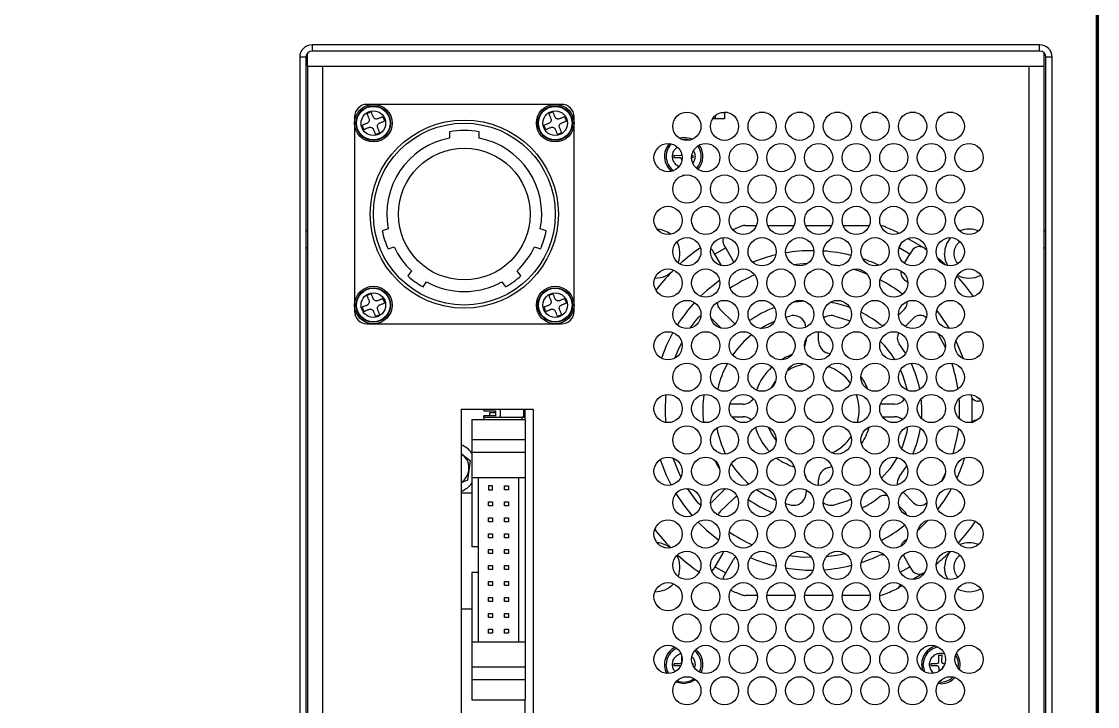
# Model space of a CAD drawing. Header units: millimetres. Extents: x 8 to 774, y 1 to 562.
# Drawn here: x 602.4 to 774, y 296.5 to 405.7 of the extents above; entities that cross this region are included whole.
import ezdxf

# ---------------------------------------------------------------- set-up
doc = ezdxf.new("R2010")
doc.units = ezdxf.units.MM
doc.layers.get('0').update_dxf_attribs({"lineweight": 9})
doc.layers.add('AUX', color=7, linetype='Continuous', lineweight=40)

# ---------------------------------------------------------------- blocks, each defined once
blk = doc.blocks.new('A$C6BD44C80')
at = {"color": 7, "linetype": 'Continuous', "lineweight": 30}
for p, q in [((-58, 0), (-58, -1)), ((58, 0), (-58, 0)), ((58, -1), (58, 0)), ((-58.75, -3.4), (-58.75, -1.34)), ((58, -1), (-58, -1)), ((58.75, -3.4), (58.75, -1.34)), ((-59, -2), (-60, -2)), ((-60, -2), (-60, -187.5)), ((-59, -2), (-59, -187.5)), ((-58.75, -3.4), (-56.35, -3.4)), ((-58.75, -3.4), (-58.75, -187.25)), ((-56.35, -3.4), (-56.35, -187.6)), ((-56.35, -3.4), (56.35, -3.4)), ((56.35, -187.6), (56.35, -3.4)), ((56.35, -3.4), (58.75, -3.4)), ((58.75, -187.25), (58.75, -3.4)), ((60, -2), (59, -2)), ((59, -187.5), (59, -2)), ((60, -187.5), (60, -2)), ((-18.25, -9.5), (-49.25, -9.5)), ((-51.25, -11.5), (-51.25, -42.5)), ((-16.25, -42.5), (-16.25, -11.5)), ((7.75, -11.8), (5.85, -11.8)), ((6.25, -11.32), (6.25, -11.8)), ((7.28, -10.8), (7.75, -10.8)), ((7.75, -10.8), (7.75, -11.8)), ((8.22, -10.8), (7.75, -10.8)), ((14.22, -10.8), (13.28, -10.8)), ((20.22, -10.8), (19.28, -10.8)), ((26.22, -10.8), (25.28, -10.8)), ((32.22, -10.8), (31.28, -10.8)), ((38.22, -10.8), (37.28, -10.8)), ((44.22, -10.8), (43.28, -10.8)), ((-36.13, -13.86), (-36.13, -14.88)), ((-31.37, -14.88), (-31.37, -13.86)), ((0.45, -14.84), (1.25, -14.73)), ((-0.28, -17.63), (0.55, -17.65)), ((-0.28, -18.03), (-0.28, -17.63)), ((0.69, -18.04), (-0.28, -18.03)), ((0.77, -18.07), (0.75, -18.06)), ((0.94, -17.48), (0.94, -17.48)), ((2.72, -18.04), (2.5, -18.03)), ((2.53, -17.65), (2.72, -17.65)), ((2.72, -17.65), (2.72, -18.04)), ((1.25, -20.87), (1.05, -20.86)), ((2.03, -20.77), (1.25, -20.87)), ((11.07, -28.8), (12.85, -28.8)), ((14.65, -28.8), (18.85, -28.8)), ((20.65, -28.8), (24.85, -28.8)), ((26.65, -28.8), (30.85, -28.8)), ((-58.75, -29.75), (-59, -29.5)), ((-45.87, -29.37), (-46.83, -29.66)), ((-20.67, -29.66), (-21.63, -29.37)), ((35.37, -29.96), (35.59, -30.09)), ((59, -29.5), (58.75, -29.75)), ((-59, -32.5), (-58.75, -32.25)), ((-45.9, -32.54), (-44.95, -32.2)), ((-22.55, -32.2), (-21.6, -32.54)), ((7.94, -32.38), (6.21, -33.38)), ((7.94, -32.38), (7.69, -31.94)), ((9.19, -34.55), (7.94, -32.38)), ((37.29, -33.38), (35.58, -32.39)), ((35.62, -32.28), (35.81, -31.94)), ((36.98, -30.89), (39.48, -32.33)), ((39.7, -32.46), (39.97, -32.65)), ((58.75, -32.25), (59, -32.5)), ((6.21, -33.38), (5.95, -32.94)), ((7.26, -35.2), (6.21, -33.38)), ((21.99, -32.83), (21.75, -32.83)), ((36.45, -34.84), (37.29, -33.38)), ((37.55, -32.94), (37.29, -33.38)), ((9.27, -34.66), (9.19, -34.55)), ((-42.16, -36.04), (-42.77, -36.84)), ((-24.73, -36.84), (-25.34, -36.04)), ((37, -37.9), (36.47, -37.52)), ((-40.32, -38.62), (-39.75, -37.79)), ((-27.75, -37.79), (-27.18, -38.62)), ((9.16, -44.3), (7.03, -42.16)), ((36.47, -42.16), (35.5, -43.13)), ((-49.25, -44.5), (-18.25, -44.5)), ((2.29, -45.18), (3.38, -43.7)), ((5.56, -43.53), (5.61, -43.58)), ((5.61, -43.58), (7.22, -45.19)), ((17.54, -43.42), (18.3, -43.22)), ((36.56, -44.91), (37.89, -43.58)), ((22.75, -47.23), (22.75, -45.75)), ((20.75, -46.97), (20.75, -47.23)), ((36.66, -49.2), (35.62, -47.69)), ((24.6, -49.27), (24.23, -49.16)), ((6.65, -54.96), (6.67, -54.85)), ((36.83, -54.85), (36.86, -55.07)), ((47.25, -60.19), (47.25, -56.33)), ((-34.25, -58.1), (-34.25, -106.9)), ((-34.25, -58.1), (-22.75, -58.1)), ((-30.65, -58.35), (-30.65, -58.1)), ((-28.05, -58.1), (-28.05, -59.4)), ((-24.3, -58.1), (-24.3, -59.4)), ((-24.05, -59.73), (-24.05, -58.1)), ((-22.75, -58.1), (-22.75, -106.9)), ((10.68, -57.3), (8.62, -57.3)), ((32.82, -57.3), (32.62, -57.29)), ((34.88, -57.3), (32.82, -57.3)), ((48.25, -56.8), (48.1, -56.8)), ((-32.55, -59.73), (-24.05, -59.73)), ((-32.55, -59.73), (-32.55, -62.96)), ((-30.65, -58.35), (-28.75, -58.35)), ((-28.75, -59.15), (-30.65, -59.15)), ((-30.65, -59.4), (-30.65, -59.15)), ((-30.65, -59.4), (-30.65, -59.73)), ((-30.65, -59.4), (-24.55, -59.4)), ((-29.7, -59.15), (-29.7, -58.65)), ((-29.7, -58.65), (-28.75, -58.65)), ((-28.75, -58.35), (-28.75, -59.15)), ((-24.55, -59.4), (-24.55, -59.73)), ((-24.3, -59.4), (-24.55, -59.4)), ((-24.3, -59.4), (-24.05, -59.4)), ((-24.05, -59.73), (-24.05, -62.96)), ((8.91, -59.3), (10.68, -59.3)), ((32.91, -59.3), (34.88, -59.3)), ((48.1, -59.8), (48.1, -59.8)), ((-32.55, -62.96), (-32.55, -64.96)), ((-32.55, -62.96), (-24.05, -62.96)), ((-24.05, -62.96), (-24.05, -64.96)), ((-34.25, -65.18), (-34.07, -65.32)), ((-34.25, -65.2), (-34.07, -65.32)), ((-32.55, -64.96), (-32.55, -68.99)), ((-32.55, -64.96), (-24.05, -64.96)), ((-24.05, -64.96), (-24.05, -68.99)), ((-34.07, -65.32), (-32.82, -66.29)), ((-32.82, -66.29), (-33.02, -67.86)), ((-33.02, -67.86), (-33.23, -69.44)), ((24.23, -67.44), (24.87, -67.24)), ((35.62, -68.91), (36.82, -67.12)), ((42.98, -68.3), (42.3, -69.63)), ((-33.23, -69.44), (-34.25, -69.86)), ((-32.55, -68.99), (-24.05, -68.99)), ((-32.55, -68.99), (-32.55, -80.03)), ((-31.5, -80.03), (-31.5, -68.99)), ((-29.89, -70.34), (-29.89, -70.97)), ((-29.25, -70.34), (-29.89, -70.34)), ((-29.25, -70.97), (-29.25, -70.34)), ((-27.35, -70.34), (-26.71, -70.34)), ((-27.35, -70.97), (-27.35, -70.34)), ((-26.71, -70.34), (-26.71, -70.97)), ((-25.1, -68.99), (-25.1, -95.17)), ((-24.05, -68.99), (-24.05, -95.17)), ((22.75, -70.25), (22.75, -69.37)), ((-32.55, -71.5), (-34.25, -71.5)), ((-29.89, -70.97), (-29.25, -70.97)), ((-26.71, -70.97), (-27.35, -70.97)), ((3.38, -72.9), (1.86, -70.75)), ((7.75, -70.89), (5.61, -73.02)), ((7.87, -70.75), (7.75, -70.89)), ((20.75, -70.98), (20.75, -71.43)), ((37.89, -73.02), (36.22, -71.35)), ((-29.89, -73.51), (-29.89, -72.88)), ((-29.89, -72.88), (-29.25, -72.88)), ((-29.25, -73.51), (-29.89, -73.51)), ((-29.25, -72.88), (-29.25, -73.51)), ((-27.35, -73.51), (-27.35, -72.88)), ((-27.35, -72.88), (-26.71, -72.88)), ((-26.71, -73.51), (-27.35, -73.51)), ((-26.71, -72.88), (-26.71, -73.51)), ((5.61, -73.02), (5.5, -73.12)), ((7.06, -74.44), (9.23, -72.33)), ((18.3, -73.38), (17.51, -73.17)), ((35.56, -73.53), (36.47, -74.44)), ((-29.89, -75.42), (-29.25, -75.42)), ((-29.89, -76.05), (-29.89, -75.42)), ((-29.25, -75.42), (-29.25, -76.05)), ((-27.35, -75.42), (-26.71, -75.42)), ((-27.35, -76.05), (-27.35, -75.42)), ((-26.71, -75.42), (-26.71, -76.05)), ((26.04, -75.23), (26.63, -75.07)), ((-29.25, -76.05), (-29.89, -76.05)), ((-26.71, -76.05), (-27.35, -76.05)), ((36.48, -76.56), (36.35, -76.67)), ((-29.89, -77.96), (-29.25, -77.96)), ((-29.89, -78.59), (-29.89, -77.96)), ((-29.25, -78.59), (-29.89, -78.59)), ((-29.25, -77.96), (-29.25, -78.59)), ((-27.35, -78.59), (-27.35, -77.96)), ((-27.35, -77.96), (-26.71, -77.96)), ((-26.71, -78.59), (-27.35, -78.59)), ((-26.71, -77.96), (-26.71, -78.59)), ((36.47, -79.08), (36.85, -78.81)), ((-31.5, -80.03), (-32.55, -80.03)), ((-31.55, -80.03), (-31.55, -84.13)), ((-29.89, -81.13), (-29.89, -80.5)), ((-29.89, -80.5), (-29.25, -80.5)), ((-29.25, -80.5), (-29.25, -81.13)), ((-27.35, -80.5), (-26.71, -80.5)), ((-27.35, -81.13), (-27.35, -80.5)), ((-26.71, -80.5), (-26.71, -81.13)), ((-29.25, -81.13), (-29.89, -81.13)), ((-26.71, -81.13), (-27.35, -81.13)), ((7.46, -81.05), (6.21, -83.22)), ((7.94, -84.22), (9.19, -82.05)), ((36.22, -81.35), (37.29, -83.22)), ((-29.89, -83.04), (-29.25, -83.04)), ((-29.89, -83.67), (-29.89, -83.04)), ((-29.25, -83.67), (-29.89, -83.67)), ((-29.25, -83.04), (-29.25, -83.67)), ((-27.35, -83.67), (-27.35, -83.04)), ((-27.35, -83.04), (-26.71, -83.04)), ((-26.71, -83.67), (-27.35, -83.67)), ((-26.71, -83.04), (-26.71, -83.67)), ((6.21, -83.22), (5.95, -83.66)), ((6.21, -83.22), (7.94, -84.22)), ((35.78, -84.1), (37.29, -83.22)), ((37.29, -83.22), (37.55, -83.66)), ((-31.5, -84.13), (-32.55, -84.13)), ((-32.55, -84.13), (-32.55, -95.17)), ((-31.5, -95.17), (-31.5, -84.13)), ((-29.89, -86.21), (-29.89, -85.58)), ((-29.89, -85.58), (-29.25, -85.58)), ((-29.25, -85.58), (-29.25, -86.21)), ((-27.35, -86.21), (-27.35, -85.58)), ((-27.35, -85.58), (-26.71, -85.58)), ((-26.71, -85.58), (-26.71, -86.21)), ((7.69, -84.66), (7.94, -84.22)), ((39.48, -84.27), (37.78, -85.25)), ((-29.25, -86.21), (-29.89, -86.21)), ((-26.71, -86.21), (-27.35, -86.21)), ((36.12, -86.21), (35.37, -86.64)), ((-29.89, -88.75), (-29.89, -88.12)), ((-29.89, -88.12), (-29.25, -88.12)), ((-29.25, -88.75), (-29.89, -88.75)), ((-29.25, -88.12), (-29.25, -88.75)), ((-27.35, -88.75), (-27.35, -88.12)), ((-27.35, -88.12), (-26.71, -88.12)), ((-26.71, -88.75), (-27.35, -88.75)), ((-26.71, -88.12), (-26.71, -88.75)), ((12.99, -87.8), (11.07, -87.8)), ((18.99, -87.8), (14.51, -87.8)), ((24.99, -87.8), (20.51, -87.8)), ((30.99, -87.8), (26.51, -87.8)), ((-32.55, -90), (-34.25, -90)), ((-29.89, -90.66), (-29.25, -90.66)), ((-29.89, -91.29), (-29.89, -90.66)), ((-29.25, -90.66), (-29.25, -91.29)), ((-27.35, -90.66), (-26.71, -90.66)), ((-27.35, -91.29), (-27.35, -90.66)), ((-26.71, -90.66), (-26.71, -91.29)), ((-29.25, -91.29), (-29.89, -91.29)), ((-26.71, -91.29), (-27.35, -91.29)), ((-29.89, -93.83), (-29.89, -93.2)), ((-29.89, -93.2), (-29.25, -93.2)), ((-29.25, -93.83), (-29.89, -93.83)), ((-29.25, -93.2), (-29.25, -93.83)), ((-27.35, -93.83), (-27.35, -93.2)), ((-27.35, -93.2), (-26.71, -93.2)), ((-26.71, -93.83), (-27.35, -93.83)), ((-26.71, -93.2), (-26.71, -93.83)), ((-32.55, -95.17), (-32.55, -99.2)), ((-32.55, -95.17), (-24.05, -95.17)), ((-24.05, -95.17), (-24.05, -99.2)), ((0.95, -98.47), (0.95, -97.51)), ((41.95, -97.34), (42.39, -97.34)), ((41.95, -98.47), (41.95, -97.34)), ((42.39, -97.34), (42.38, -98.31)), ((-32.55, -99.2), (-24.05, -99.2)), ((-32.55, -99.2), (-32.55, -101.2)), ((-24.05, -99.2), (-24.05, -101.2)), ((-0.28, -98.63), (0.55, -98.65)), ((-0.28, -99.03), (-0.28, -98.63)), ((0.69, -99.04), (-0.28, -99.03)), ((0.94, -98.48), (0.95, -98.47)), ((2.6, -98.65), (2.72, -98.65)), ((2.72, -98.65), (2.72, -98.97)), ((40.72, -98.63), (41.55, -98.65)), ((40.72, -99.03), (40.72, -98.63)), ((41.69, -99.04), (40.72, -99.03)), ((41.77, -99.07), (41.75, -99.06)), ((41.94, -98.48), (41.95, -98.47)), ((41.97, -99.89), (41.97, -99.48)), ((42.38, -98.31), (42.38, -98.31)), ((42.54, -98.58), (42.58, -98.6)), ((42.68, -99.05), (42.65, -99.08)), ((42.75, -99.03), (42.75, -99.03)), ((42.81, -98.65), (42.9, -98.65)), ((-32.55, -101.2), (-24.05, -101.2)), ((-32.55, -101.2), (-32.55, -104.43)), ((-24.05, -101.2), (-24.05, -104.43)), ((42.25, -101.87), (41.82, -101.84)), ((-32.55, -104.43), (-24.05, -104.43)), ((-24.05, -109), (-24.05, -104.43))]:
    blk.add_line(p, q, dxfattribs=at)
at = {"color": 8, "linetype": 'Continuous', "lineweight": 30}
blk.add_line((3.05, -98.8), (2.96, -99.29), dxfattribs=at)
at = {"color": 7, "linetype": 'Continuous', "lineweight": 30, "flags": 128}
for points in [[(-48.6, -10.7), (-48.68, -10.73), (-48.77, -10.77), (-48.85, -10.8), (-48.94, -10.84), (-49.02, -10.87), (-49.11, -10.91), (-49.19, -10.94), (-49.28, -10.98)], [(-49.28, -10.98), (-49.23, -11.08), (-49.19, -11.18), (-49.15, -11.28), (-49.11, -11.38), (-49.07, -11.48), (-49.02, -11.59), (-48.98, -11.69), (-48.94, -11.79)], [(-48.26, -11.51), (-48.3, -11.41), (-48.35, -11.31), (-48.39, -11.2), (-48.43, -11.1), (-48.47, -11), (-48.51, -10.9), (-48.56, -10.8), (-48.6, -10.7)], [(-46.73, -11.47), (-46.83, -11.52), (-46.93, -11.56), (-47.03, -11.6), (-47.13, -11.64), (-47.23, -11.68), (-47.34, -11.73), (-47.44, -11.77), (-47.54, -11.81)], [(-46.45, -12.15), (-46.48, -12.07), (-46.52, -11.98), (-46.55, -11.9), (-46.59, -11.81), (-46.62, -11.73), (-46.66, -11.64), (-46.69, -11.56), (-46.73, -11.47)], [(-19.6, -10.7), (-19.68, -10.73), (-19.77, -10.77), (-19.85, -10.8), (-19.94, -10.84), (-20.02, -10.87), (-20.11, -10.91), (-20.19, -10.94), (-20.28, -10.98)], [(-20.28, -10.98), (-20.23, -11.08), (-20.19, -11.18), (-20.15, -11.28), (-20.11, -11.38), (-20.07, -11.48), (-20.02, -11.59), (-19.98, -11.69), (-19.94, -11.79)], [(-19.26, -11.51), (-19.3, -11.41), (-19.35, -11.31), (-19.39, -11.2), (-19.43, -11.1), (-19.47, -11), (-19.51, -10.9), (-19.56, -10.8), (-19.6, -10.7)], [(-17.73, -11.47), (-17.83, -11.52), (-17.93, -11.56), (-18.03, -11.6), (-18.13, -11.64), (-18.23, -11.68), (-18.34, -11.73), (-18.44, -11.77), (-18.54, -11.81)], [(-17.45, -12.15), (-17.48, -12.07), (-17.52, -11.98), (-17.55, -11.9), (-17.59, -11.81), (-17.62, -11.73), (-17.66, -11.64), (-17.69, -11.56), (-17.73, -11.47)], [(-49.24, -12.51), (-49.34, -12.55), (-49.44, -12.6), (-49.55, -12.64), (-49.65, -12.68), (-49.75, -12.72), (-49.85, -12.76), (-49.95, -12.81), (-50.05, -12.85)], [(-50.05, -12.85), (-50.02, -12.93), (-49.98, -13.02), (-49.95, -13.1), (-49.91, -13.19), (-49.88, -13.27), (-49.84, -13.36), (-49.81, -13.44), (-49.77, -13.53)], [(-49.77, -13.53), (-49.67, -13.48), (-49.57, -13.44), (-49.47, -13.4), (-49.37, -13.36), (-49.27, -13.32), (-49.16, -13.27), (-49.06, -13.23), (-48.96, -13.19)], [(-48.24, -13.49), (-48.2, -13.59), (-48.15, -13.69), (-48.11, -13.8), (-48.07, -13.9), (-48.03, -14), (-47.99, -14.1), (-47.94, -14.2), (-47.9, -14.3)], [(-47.22, -14.02), (-47.27, -13.92), (-47.31, -13.82), (-47.35, -13.72), (-47.39, -13.62), (-47.43, -13.52), (-47.48, -13.41), (-47.52, -13.31), (-47.56, -13.21)], [(-47.26, -12.49), (-47.16, -12.45), (-47.06, -12.4), (-46.95, -12.36), (-46.85, -12.32), (-46.75, -12.28), (-46.65, -12.24), (-46.55, -12.19), (-46.45, -12.15)], [(-20.24, -12.51), (-20.34, -12.55), (-20.44, -12.6), (-20.55, -12.64), (-20.65, -12.68), (-20.75, -12.72), (-20.85, -12.76), (-20.95, -12.81), (-21.05, -12.85)], [(-21.05, -12.85), (-21.02, -12.93), (-20.98, -13.02), (-20.95, -13.1), (-20.91, -13.19), (-20.88, -13.27), (-20.84, -13.36), (-20.81, -13.44), (-20.77, -13.53)], [(-20.77, -13.53), (-20.67, -13.48), (-20.57, -13.44), (-20.47, -13.4), (-20.37, -13.36), (-20.27, -13.32), (-20.16, -13.27), (-20.06, -13.23), (-19.96, -13.19)], [(-19.24, -13.49), (-19.2, -13.59), (-19.15, -13.69), (-19.11, -13.8), (-19.07, -13.9), (-19.03, -14), (-18.99, -14.1), (-18.94, -14.2), (-18.9, -14.3)], [(-18.22, -14.02), (-18.27, -13.92), (-18.31, -13.82), (-18.35, -13.72), (-18.39, -13.62), (-18.43, -13.52), (-18.48, -13.41), (-18.52, -13.31), (-18.56, -13.21)], [(-18.26, -12.49), (-18.16, -12.45), (-18.06, -12.4), (-17.95, -12.36), (-17.85, -12.32), (-17.75, -12.28), (-17.65, -12.24), (-17.55, -12.19), (-17.45, -12.15)], [(-47.9, -14.3), (-47.82, -14.27), (-47.73, -14.23), (-47.65, -14.2), (-47.56, -14.16), (-47.48, -14.13), (-47.39, -14.09), (-47.31, -14.06), (-47.22, -14.02)], [(-18.9, -14.3), (-18.82, -14.27), (-18.73, -14.23), (-18.65, -14.2), (-18.56, -14.16), (-18.48, -14.13), (-18.39, -14.09), (-18.31, -14.06), (-18.22, -14.02)], [(0.79, -15.04), (1.74, -15.04), (2.26, -15.19)], [(1.25, -14.73), (2.3, -14.92), (2.64, -15.06)], [(43.35, -35.21), (43.01, -34.4), (42.85, -33.3)], [(18.77, -35.02), (19.78, -34.92), (21.04, -34.84)], [(24.78, -35.03), (25.67, -35.16), (26.05, -35.23)], [(28.36, -35.78), (29.48, -36.14), (30.42, -36.5)], [(7.03, -37.52), (4.88, -39.22), (3.94, -40.1)], [(-48.6, -39.7), (-48.68, -39.73), (-48.77, -39.77), (-48.85, -39.8), (-48.94, -39.84), (-49.02, -39.87), (-49.11, -39.91), (-49.19, -39.94), (-49.28, -39.98)], [(-49.28, -39.98), (-49.23, -40.08), (-49.19, -40.18), (-49.15, -40.28), (-49.11, -40.38), (-49.07, -40.48), (-49.02, -40.59), (-48.98, -40.69), (-48.94, -40.79)], [(-48.26, -40.51), (-48.3, -40.41), (-48.35, -40.31), (-48.39, -40.2), (-48.43, -40.1), (-48.47, -40), (-48.51, -39.9), (-48.56, -39.8), (-48.6, -39.7)], [(-46.73, -40.47), (-46.83, -40.52), (-46.93, -40.56), (-47.03, -40.6), (-47.13, -40.64), (-47.23, -40.68), (-47.34, -40.73), (-47.44, -40.77), (-47.54, -40.81)], [(-47.26, -41.49), (-47.16, -41.45), (-47.06, -41.4), (-46.95, -41.36), (-46.85, -41.32), (-46.75, -41.28), (-46.65, -41.24), (-46.55, -41.19), (-46.45, -41.15)], [(-46.45, -41.15), (-46.48, -41.07), (-46.52, -40.98), (-46.55, -40.9), (-46.59, -40.81), (-46.62, -40.73), (-46.66, -40.64), (-46.69, -40.56), (-46.73, -40.47)], [(-19.6, -39.7), (-19.68, -39.73), (-19.77, -39.77), (-19.85, -39.8), (-19.94, -39.84), (-20.02, -39.87), (-20.11, -39.91), (-20.19, -39.94), (-20.28, -39.98)], [(-20.28, -39.98), (-20.23, -40.08), (-20.19, -40.18), (-20.15, -40.28), (-20.11, -40.38), (-20.07, -40.48), (-20.02, -40.59), (-19.98, -40.69), (-19.94, -40.79)], [(-19.26, -40.51), (-19.3, -40.41), (-19.35, -40.31), (-19.39, -40.2), (-19.43, -40.1), (-19.47, -40), (-19.51, -39.9), (-19.56, -39.8), (-19.6, -39.7)], [(-17.73, -40.47), (-17.83, -40.52), (-17.93, -40.56), (-18.03, -40.6), (-18.13, -40.64), (-18.23, -40.68), (-18.34, -40.73), (-18.44, -40.77), (-18.54, -40.81)], [(-18.26, -41.49), (-18.16, -41.45), (-18.06, -41.4), (-17.95, -41.36), (-17.85, -41.32), (-17.75, -41.28), (-17.65, -41.24), (-17.55, -41.19), (-17.45, -41.15)], [(-17.45, -41.15), (-17.48, -41.07), (-17.52, -40.98), (-17.55, -40.9), (-17.59, -40.81), (-17.62, -40.73), (-17.66, -40.64), (-17.69, -40.56), (-17.73, -40.47)], [(-49.24, -41.51), (-49.34, -41.55), (-49.44, -41.6), (-49.55, -41.64), (-49.65, -41.68), (-49.75, -41.72), (-49.85, -41.76), (-49.95, -41.81), (-50.05, -41.85)], [(-50.05, -41.85), (-50.02, -41.93), (-49.98, -42.02), (-49.95, -42.1), (-49.91, -42.19), (-49.88, -42.27), (-49.84, -42.36), (-49.81, -42.44), (-49.77, -42.53)], [(-49.77, -42.53), (-49.67, -42.48), (-49.57, -42.44), (-49.47, -42.4), (-49.37, -42.36), (-49.27, -42.32), (-49.16, -42.27), (-49.06, -42.23), (-48.96, -42.19)], [(-48.24, -42.49), (-48.2, -42.59), (-48.15, -42.69), (-48.11, -42.8), (-48.07, -42.9), (-48.03, -43), (-47.99, -43.1), (-47.94, -43.2), (-47.9, -43.3)], [(-47.22, -43.02), (-47.27, -42.92), (-47.31, -42.82), (-47.35, -42.72), (-47.39, -42.62), (-47.43, -42.52), (-47.48, -42.41), (-47.52, -42.31), (-47.56, -42.21)], [(-20.24, -41.51), (-20.34, -41.55), (-20.44, -41.6), (-20.55, -41.64), (-20.65, -41.68), (-20.75, -41.72), (-20.85, -41.76), (-20.95, -41.81), (-21.05, -41.85)], [(-21.05, -41.85), (-21.02, -41.93), (-20.98, -42.02), (-20.95, -42.1), (-20.91, -42.19), (-20.88, -42.27), (-20.84, -42.36), (-20.81, -42.44), (-20.77, -42.53)], [(-20.77, -42.53), (-20.67, -42.48), (-20.57, -42.44), (-20.47, -42.4), (-20.37, -42.36), (-20.27, -42.32), (-20.16, -42.27), (-20.06, -42.23), (-19.96, -42.19)], [(-19.24, -42.49), (-19.2, -42.59), (-19.15, -42.69), (-19.11, -42.8), (-19.07, -42.9), (-19.03, -43), (-18.99, -43.1), (-18.94, -43.2), (-18.9, -43.3)], [(-18.22, -43.02), (-18.27, -42.92), (-18.31, -42.82), (-18.35, -42.72), (-18.39, -42.62), (-18.43, -42.52), (-18.48, -42.41), (-18.52, -42.31), (-18.56, -42.21)], [(43.62, -45.25), (42.3, -43.26), (41.6, -42.34)], [(-47.9, -43.3), (-47.82, -43.27), (-47.73, -43.23), (-47.65, -43.2), (-47.56, -43.16), (-47.48, -43.13), (-47.39, -43.09), (-47.31, -43.06), (-47.22, -43.02)], [(-18.9, -43.3), (-18.82, -43.27), (-18.73, -43.23), (-18.65, -43.2), (-18.56, -43.16), (-18.48, -43.13), (-18.39, -43.09), (-18.31, -43.06), (-18.22, -43.02)], [(13.48, -45.23), (14.27, -44.76), (15.74, -44.05)], [(25.2, -43.22), (27.27, -43.85), (27.74, -44.04)], [(-0.48, -45.88), (-1.53, -47.99), (-2.32, -49.98)], [(41.71, -45.97), (41.76, -46.05), (42.98, -48.3)], [(-0.19, -49.99), (0.39, -48.58), (0.94, -47.46)], [(45.85, -50.06), (45.03, -47.99), (44.66, -47.17)], [(35.81, -51.86), (36.2, -52.78), (36.83, -54.85)], [(15.2, -54.72), (15.28, -54.57), (15.9, -53.66)], [(45.14, -56.43), (45.17, -56.87), (45.18, -59.61)], [(6.67, -61.75), (6.62, -61.3), (6.64, -61.04)], [(7.93, -65.24), (7.3, -63.82), (6.67, -61.75)], [(16, -63.06), (15.28, -62.03), (14.79, -61.01)], [(36.83, -61.75), (36.2, -63.82), (35.97, -64.38)], [(36.85, -60.94), (36.88, -61.3), (36.83, -61.75)], [(45.04, -61.16), (44.82, -62.57), (44.18, -65.21)], [(-2.49, -66.12), (-1.53, -68.61), (-0.77, -70.2)], [(0.81, -68.9), (0.39, -68.02), (-0.45, -65.9)], [(6.22, -66.3), (6.49, -66.8), (6.96, -67.6)], [(35.27, -65.81), (34.11, -67.6), (32.8, -69.12)], [(20.56, -68.52), (20.64, -68.73), (20.7, -68.93)], [(0.01, -71.57), (1.2, -73.34), (2.6, -75.08)], [(15.97, -72.65), (14.27, -71.84), (12.84, -70.94)], [(27.94, -72.47), (27.27, -72.75), (25.2, -73.38)], [(3.54, -76.1), (4.88, -77.38), (6.8, -78.92)], [(38.58, -77.41), (38.62, -77.38), (40.24, -75.81)], [(7.59, -80.76), (7.57, -80.8), (7.46, -81.05)], [(21.75, -81.77), (19.79, -81.68), (18.09, -81.48)], [(27.05, -81.16), (25.67, -81.44), (23.94, -81.66)], [(33.01, -81.3), (33.21, -81.32), (33.25, -81.32)], [(43.35, -85.21), (43.01, -84.4), (42.85, -83.3)], [(-1.15, -100.25), (-1.38, -99.76), (-1.55, -98.8)], [(39.72, -100), (39.62, -99.76), (39.45, -98.8)], [(1.25, -101.87), (0.2, -101.68), (-0.01, -101.6)], [(3.09, -101.26), (2.3, -101.68), (1.25, -101.87)]]:
    blk.add_lwpolyline(points, dxfattribs=at)
at = {"color": 7, "linetype": 'Continuous', "lineweight": 30}
for centre, radius in [((-48.25, -12.5), 3), ((-48.25, -12.5), 2.75), ((-48.25, -12.5), 2.68), ((-19.25, -12.5), 3), ((-19.25, -12.5), 2.75), ((-19.25, -12.5), 2.68), ((-48.25, -12.5), 1.96), ((-33.75, -27), 15), ((-19.25, -12.5), 1.96), ((1.75, -13), 2.25), ((7.75, -13), 2.25), ((13.75, -13), 2.25), ((19.75, -13), 2.25), ((25.75, -13), 2.25), ((31.75, -13), 2.25), ((37.75, -13), 2.25), ((43.75, -13), 2.25), ((-33.75, -27), 14.5), ((-33.75, -27), 10.5), ((-1.25, -18), 2.25), ((4.75, -18), 2.25), ((10.75, -18), 2.25), ((16.75, -18), 2.25), ((22.75, -18), 2.25), ((28.75, -18), 2.25), ((34.75, -18), 2.25), ((40.75, -18), 2.25), ((46.75, -18), 2.25), ((1.75, -23), 2.25), ((7.75, -23), 2.25), ((13.75, -23), 2.25), ((19.75, -23), 2.25), ((25.75, -23), 2.25), ((31.75, -23), 2.25), ((37.75, -23), 2.25), ((43.75, -23), 2.25), ((-1.25, -28), 2.25), ((4.75, -28), 2.25), ((10.75, -28), 2.25), ((16.75, -28), 2.25), ((22.75, -28), 2.25), ((28.75, -28), 2.25), ((34.75, -28), 2.25), ((40.75, -28), 2.25), ((46.75, -28), 2.25), ((1.75, -33), 2.25), ((7.75, -33), 2.25), ((13.75, -33), 2.25), ((19.75, -33), 2.25), ((25.75, -33), 2.25), ((31.75, -33), 2.25), ((37.75, -33), 2.25), ((43.75, -33), 2.25), ((-1.25, -38), 2.25), ((4.75, -38), 2.25), ((10.75, -38), 2.25), ((16.75, -38), 2.25), ((22.75, -38), 2.25), ((28.75, -38), 2.25), ((34.75, -38), 2.25), ((40.75, -38), 2.25), ((46.75, -38), 2.25), ((-48.25, -41.5), 3), ((-48.25, -41.5), 2.75), ((-48.25, -41.5), 2.68), ((-19.25, -41.5), 3), ((-19.25, -41.5), 2.75), ((-19.25, -41.5), 2.68), ((-48.25, -41.5), 1.96), ((-19.25, -41.5), 1.96), ((1.75, -43), 2.25), ((7.75, -43), 2.25), ((13.75, -43), 2.25), ((19.75, -43), 2.25), ((25.75, -43), 2.25), ((31.75, -43), 2.25), ((37.75, -43), 2.25), ((43.75, -43), 2.25), ((-1.25, -48), 2.25), ((4.75, -48), 2.25), ((10.75, -48), 2.25), ((16.75, -48), 2.25), ((22.75, -48), 2.25), ((28.75, -48), 2.25), ((34.75, -48), 2.25), ((40.75, -48), 2.25), ((46.75, -48), 2.25), ((1.75, -53), 2.25), ((7.75, -53), 2.25), ((13.75, -53), 2.25), ((19.75, -53), 2.25), ((25.75, -53), 2.25), ((31.75, -53), 2.25), ((37.75, -53), 2.25), ((43.75, -53), 2.25), ((-1.25, -58), 2.25), ((4.75, -58), 2.25), ((10.75, -58), 2.25), ((16.75, -58), 2.25), ((22.75, -58), 2.25), ((28.75, -58), 2.25), ((34.75, -58), 2.25), ((40.75, -58), 2.25), ((46.75, -58), 2.25), ((1.75, -63), 2.25), ((7.75, -63), 2.25), ((13.75, -63), 2.25), ((19.75, -63), 2.25), ((25.75, -63), 2.25), ((31.75, -63), 2.25), ((37.75, -63), 2.25), ((43.75, -63), 2.25), ((-1.25, -68), 2.25), ((4.75, -68), 2.25), ((10.75, -68), 2.25), ((16.75, -68), 2.25), ((22.75, -68), 2.25), ((28.75, -68), 2.25), ((34.75, -68), 2.25), ((40.75, -68), 2.25), ((46.75, -68), 2.25), ((1.75, -73), 2.25), ((7.75, -73), 2.25), ((13.75, -73), 2.25), ((19.75, -73), 2.25), ((25.75, -73), 2.25), ((31.75, -73), 2.25), ((37.75, -73), 2.25), ((43.75, -73), 2.25), ((-1.25, -78), 2.25), ((4.75, -78), 2.25), ((10.75, -78), 2.25), ((16.75, -78), 2.25), ((22.75, -78), 2.25), ((28.75, -78), 2.25), ((34.75, -78), 2.25), ((40.75, -78), 2.25), ((46.75, -78), 2.25), ((1.75, -83), 2.25), ((7.75, -83), 2.25), ((13.75, -83), 2.25), ((19.75, -83), 2.25), ((25.75, -83), 2.25), ((31.75, -83), 2.25), ((37.75, -83), 2.25), ((43.75, -83), 2.25), ((-1.25, -88), 2.25), ((4.75, -88), 2.25), ((10.75, -88), 2.25), ((16.75, -88), 2.25), ((22.75, -88), 2.25), ((28.75, -88), 2.25), ((34.75, -88), 2.25), ((40.75, -88), 2.25), ((46.75, -88), 2.25), ((1.75, -93), 2.25), ((7.75, -93), 2.25), ((13.75, -93), 2.25), ((19.75, -93), 2.25), ((25.75, -93), 2.25), ((31.75, -93), 2.25), ((37.75, -93), 2.25), ((43.75, -93), 2.25), ((-1.25, -98), 2.25), ((4.75, -98), 2.25), ((10.75, -98), 2.25), ((16.75, -98), 2.25), ((22.75, -98), 2.25), ((28.75, -98), 2.25), ((34.75, -98), 2.25), ((40.75, -98), 2.25), ((46.75, -98), 2.25), ((1.75, -103), 2.25), ((7.75, -103), 2.25), ((13.75, -103), 2.25), ((19.75, -103), 2.25), ((25.75, -103), 2.25), ((31.75, -103), 2.25), ((37.75, -103), 2.25), ((43.75, -103), 2.25)]:
    blk.add_circle(centre, radius, dxfattribs=at)
for centre, radius, start, end in [((-58, -2), 2, 90, 180), ((58, -2), 2, 0, 90), ((-58, -2), 1, 90, 180), ((58, -2), 1, 0, 90), ((-49.25, -11.5), 2, 90, 180), ((-18.25, -11.5), 2, 0, 90), ((-33.75, -27), 13.35, 79.7274, 100.2726), ((-33.75, -27), 12.35, 101.1145, 191.0801), ((-33.75, -27), 12.35, 348.9199, 78.8855), ((1.25, -17.8), 3.07, 138.3433, 230.8045), ((1.25, -17.8), 2.8, 134.7858, 180), ((1.25, -17.8), 2.8, 316.8592, 36.5998), ((1.25, -17.8), 3.07, 317.4104, 36.0486), ((1.25, -17.8), 2.8, 180, 234.3621), ((0.56, -17.15), 0.5, 268.9145, 318.3664), ((0.69, -18.14), 0.1, 54.246, 89.4245), ((0.47, -18.47), 0.5, 9.6532, 54.246), ((21.75, -58.3), 31.47, 110.8711, 113.7577), ((11.07, -30.3), 1.5, 90, 110.8711), ((32.43, -30.3), 1.5, 69.1289, 81.2665), ((21.75, -58.3), 31.47, 64.7856, 69.1289), ((-33.75, -27), 13.35, 191.475, 204.525), ((-33.75, -27), 13.35, 335.475, 348.525), ((-3.25, -33.3), 3.9, 52.2491, 86.402), ((8.98, -31.19), 1.5, 163.3509, 210), ((34.52, -31.19), 1.5, 55.2144, 64.7856), ((34.52, -31.19), 1.5, 46.3921, 55.2144), ((46.75, -33.3), 3.9, 139.178, 180), ((46.75, -33.3), 3.9, 67.6611, 112.3389), ((-33.75, -27), 12.35, 204.9199, 227.0801), ((-33.75, -27), 12.35, 312.9199, 335.0801), ((-3.25, -33.3), 3.9, 337.8431, 29.0242), ((21.75, -58.3), 31.47, 124.7856, 132.1206), ((4.65, -33.69), 1.5, 119.5584, 124.7856), ((4.65, -33.69), 1.5, 30, 52.9362), ((34.52, -31.19), 1.5, 330, 341.4386), ((38.85, -33.69), 1.5, 90, 150), ((38.85, -33.69), 1.5, 64.7856, 90), ((38.85, -33.69), 1.5, 55.2144, 64.7856), ((21.75, -58.3), 25.47, 103.1818, 111.9127), ((21.75, -58.3), 25.47, 90, 99.5887), ((21.75, -58.3), 25.47, 75.9775, 86.054), ((21.75, -58.3), 25.47, 65.3194, 71.5432), ((21.75, -58.3), 31.47, 47.3994, 50.5824), ((-3.25, -33.3), 3.9, 268.4945, 317.6081), ((-33.75, -27), 13.35, 227.475, 240.525), ((-33.75, -27), 13.35, 299.475, 312.525), ((21.75, -58.3), 31.47, 135.5008, 142.4546), ((21.75, -58.3), 23.47, 112.9901, 123.914), ((21.75, -58.3), 23.47, 52.1663, 62.5632), ((37.34, -36.3), 1.5, 170.2776, 234.6806), ((21.75, -58.3), 31.47, 35.2499, 42.9033), ((46.75, -33.3), 3.9, 241.5658, 298.4342), ((-33.75, -27), 12.35, 240.9199, 299.0801), ((21.75, -58.3), 25.47, 137.5326, 147.6354), ((8.09, -41.1), 1.5, 178.9896, 225), ((21.75, -58.3), 17.47, 94.1051, 100.7897), ((21.75, -58.3), 17.47, 70.0807, 80.6166), ((35.41, -41.1), 1.5, 315, 7.0806), ((-49.25, -42.5), 2, 180, 270), ((-18.25, -42.5), 2, 270, 0), ((21.75, -58.3), 17.47, 110.2048, 125.0031), ((21.75, -58.3), 17.47, 52.5744, 63.5644), ((4.55, -44.64), 1.5, 112.0943, 141.535), ((10.22, -43.24), 1.5, 225, 237.6883), ((18.75, -45.17), 2, 90, 102.8723), ((18.75, -45.17), 2, 4.407, 90), ((24.75, -45.17), 2, 90, 126.1532), ((24.75, -45.17), 2, 77.1277, 90), ((33.28, -43.24), 1.5, 232.5744, 266.4082), ((38.95, -44.64), 1.5, 90, 135), ((38.95, -44.64), 1.5, 48.6043, 90), ((21.75, -58.3), 15.47, 128.563, 145.2016), ((36.81, -46.77), 1.5, 144.8796, 217.4256), ((18.75, -47.23), 2, 331.5099, 0), ((24.75, -47.23), 2, 180, 254.8328), ((21.75, -58.3), 15.47, 31.4039, 45.3762), ((21.75, -58.3), 9.47, 110.0423, 121.745), ((21.75, -58.3), 15.47, 150.9941, 167.1277), ((21.75, -58.3), 9.47, 132.9409, 160.0101), ((21.75, -58.3), 7.47, 98.7765, 122.5723), ((21.75, -58.3), 7.47, 35.8641, 70.0509), ((21.75, -58.3), 17.47, 11.0918, 25.5631), ((21.75, -58.3), 23.47, 8.3502, 18.7397), ((21.75, -58.3), 9.47, 20.8417, 35.0055), ((21.75, -58.3), 23.47, 173.8213, 184.6841), ((21.75, -58.3), 17.47, 171.6638, 186.3143), ((10.68, -55.3), 2, 270, 326.1883), ((21.75, -58.3), 7.47, 344.9381, 19.97), ((34.88, -55.3), 2, 270, 322.0154), ((21.75, -58.3), 17.47, 355.7324, 6.0768), ((48.1, -55.8), 1, 185.4202, 212.0147), ((48.1, -55.8), 1, 212.0147, 270), ((48.25, -55.8), 1, 270, 291.0674), ((10.68, -61.3), 2, 46.9724, 90), ((34.88, -61.3), 2, 50.3935, 90), ((48.1, -60.8), 1, 90, 147.9853), ((21.75, -58.3), 9.47, 196.6938, 224.1747), ((21.75, -58.3), 9.47, 325.8607, 343.7923), ((21.75, -58.3), 17.47, 336.5529, 350.7068), ((21.75, -58.3), 7.47, 294.819, 325.9808), ((-35.75, -67.5), 4, 36.8699, 67.9757), ((-35.75, -67.5), 2.75, 352.4483, 52.4483), ((21.75, -58.3), 15.47, 213.4, 229.4129), ((21.75, -58.3), 9.47, 233.004, 252.457), ((21.75, -58.3), 25.47, 334.8458, 342.7417), ((-35.75, -67.5), 2.75, 303.0557, 352.4483), ((24.75, -69.37), 2, 105.1672, 180), ((-35.75, -67.5), 4, 292.0243, 323.1301), ((36.81, -69.83), 1.5, 142.5744, 193.1702), ((10.28, -73.4), 1.5, 110.0775, 134.173), ((18.75, -71.43), 2, 270, 0), ((33.28, -73.36), 1.5, 90, 127.4256), ((33.28, -73.36), 1.5, 72.3755, 90), ((21.75, -58.3), 25.47, 321.7922, 330.7075), ((4.55, -71.96), 1.5, 218.465, 247.3457), ((21.75, -58.3), 17.47, 234.3077, 248.5807), ((18.75, -71.43), 2, 257.1277, 270), ((24.75, -71.43), 2, 231.3188, 270), ((24.75, -71.43), 2, 270, 282.8723), ((21.75, -58.3), 17.47, 296.9769, 307.4256), ((38.95, -71.96), 1.5, 225, 270), ((38.95, -71.96), 1.5, 270, 314.4487), ((8.1, -75.51), 1.5, 134.173, 159.537), ((35.41, -75.5), 1.5, 16.9712, 45), ((21.75, -58.3), 23.47, 297.951, 308.465), ((21.75, -58.3), 31.47, 317.7408, 325.7829), ((21.75, -58.3), 31.47, 217.0276, 224.134), ((21.75, -58.3), 23.47, 235.6891, 245.9551), ((-3.25, -83.3), 3.9, 52.2491, 86.402), ((37.34, -80.3), 1.5, 125.3194, 166.1352), ((46.75, -83.3), 3.9, 67.6611, 112.3389), ((-3.25, -83.3), 3.9, 337.8431, 29.0242), ((21.75, -58.3), 31.47, 226.9653, 235.2144), ((10.49, -82.8), 1.5, 129.1742, 150), ((21.75, -58.3), 25.47, 247.1624, 256.9447), ((21.75, -58.3), 25.47, 287.8282, 294.6806), ((33.01, -82.8), 1.5, 90, 114.6806), ((21.75, -58.3), 31.47, 308.9008, 314.4992), ((46.75, -83.3), 3.9, 139.0441, 180), ((4.65, -82.91), 1.5, 315.2176, 330), ((21.75, -58.3), 25.47, 260.4814, 270), ((21.75, -58.3), 25.47, 274.1909, 284.2067), ((38.85, -82.91), 1.5, 210, 270), ((8.98, -85.41), 1.5, 150, 173.2764), ((38.85, -82.91), 1.5, 270, 295.2144), ((38.85, -82.91), 1.5, 295.2144, 304.7856), ((-3.25, -83.3), 3.9, 268.4945, 317.6081), ((21.75, -58.3), 31.47, 245.6094, 249.1289), ((21.75, -58.3), 31.47, 290.8711, 295.2144), ((34.52, -85.41), 1.5, 295.2144, 304.7856), ((34.52, -85.41), 1.5, 304.7856, 334.7802), ((46.75, -83.3), 3.9, 241.5658, 298.4342), ((11.07, -86.3), 1.5, 249.1289, 270), ((32.43, -86.3), 1.5, 273.1776, 290.8711), ((1.25, -98.8), 3.07, 116.5365, 207.9742), ((42.25, -98.8), 3.07, 105.9394, 197.9156), ((42.25, -98.8), 2.8, 98.4634, 180), ((1.25, -98.8), 2.8, 113.3787, 180), ((1.25, -98.8), 2.8, 334.0683, 51.6817), ((1.25, -98.8), 3.07, 334.3767, 51.3733), ((42.25, -98.8), 2.8, 347.7019, 32.4593), ((42.25, -98.8), 3.07, 344.2176, 35.9436), ((0.56, -98.15), 0.5, 268.9145, 318.3664), ((0.69, -99.14), 0.1, 60.335, 89.4245), ((41.56, -98.15), 0.5, 268.9145, 318.3664), ((41.69, -99.14), 0.1, 54.246, 89.4245), ((41.47, -99.47), 0.5, 0, 54.246), ((41.47, -99.47), 0.5, 359.4832, 0), ((42.68, -98.31), 0.3, 180, 242.7004), ((42.97, -99.46), 0.5, 129.8056, 178.4771), ((42.81, -98.15), 0.5, 242.7004, 270), ((42.75, -99.13), 0.1, 89.4259, 129.8056), ((1.25, -98.8), 2.8, 247.5463, 306.0316), ((42.25, -98.8), 2.8, 264.8307, 314.477), ((42.25, -98.8), 3.07, 270, 317.3205)]:
    blk.add_arc(centre, radius, start, end, dxfattribs=at)
for points, knots in [([(-48.94, -11.79), (-48.92, -11.85), (-48.89, -11.97), (-48.91, -12.16), (-48.99, -12.32), (-49.11, -12.45), (-49.2, -12.49), (-49.24, -12.51)], [0, 0, 0, 0, 0.213043, 0.42641, 0.63778, 0.848275, 1, 1, 1, 1]), ([(-47.54, -11.81), (-47.6, -11.83), (-47.72, -11.86), (-47.91, -11.84), (-48.07, -11.76), (-48.2, -11.64), (-48.24, -11.55), (-48.26, -11.51)], [0, 0, 0, 0, 0.213042, 0.426404, 0.637774, 0.848272, 1, 1, 1, 1]), ([(-19.94, -11.79), (-19.92, -11.85), (-19.89, -11.97), (-19.91, -12.16), (-19.99, -12.32), (-20.11, -12.45), (-20.2, -12.49), (-20.24, -12.51)], [0, 0, 0, 0, 0.213042, 0.42641, 0.637781, 0.848275, 1, 1, 1, 1]), ([(-18.54, -11.81), (-18.6, -11.83), (-18.72, -11.86), (-18.91, -11.84), (-19.07, -11.76), (-19.2, -11.64), (-19.24, -11.55), (-19.26, -11.51)], [0, 0, 0, 0, 0.213042, 0.426404, 0.637774, 0.848272, 1, 1, 1, 1]), ([(-48.96, -13.19), (-48.9, -13.17), (-48.78, -13.14), (-48.59, -13.16), (-48.43, -13.24), (-48.3, -13.36), (-48.26, -13.45), (-48.24, -13.49)], [0, 0, 0, 0, 0.213043, 0.426406, 0.637777, 0.848275, 1, 1, 1, 1]), ([(-47.56, -13.21), (-47.58, -13.15), (-47.61, -13.03), (-47.59, -12.84), (-47.51, -12.68), (-47.39, -12.55), (-47.3, -12.51), (-47.26, -12.49)], [0, 0, 0, 0, 0.213042, 0.426405, 0.637777, 0.848275, 1, 1, 1, 1]), ([(-19.96, -13.19), (-19.9, -13.17), (-19.78, -13.14), (-19.59, -13.16), (-19.43, -13.24), (-19.3, -13.36), (-19.26, -13.45), (-19.24, -13.49)], [0, 0, 0, 0, 0.213041, 0.426406, 0.637777, 0.848275, 1, 1, 1, 1]), ([(-18.56, -13.21), (-18.58, -13.15), (-18.61, -13.03), (-18.59, -12.84), (-18.51, -12.68), (-18.39, -12.55), (-18.3, -12.51), (-18.26, -12.49)], [0, 0, 0, 0, 0.213042, 0.426405, 0.637776, 0.848275, 1, 1, 1, 1]), ([(-48.94, -40.79), (-48.92, -40.85), (-48.89, -40.97), (-48.91, -41.16), (-48.99, -41.32), (-49.11, -41.45), (-49.2, -41.49), (-49.24, -41.51)], [0, 0, 0, 0, 0.213043, 0.426406, 0.637777, 0.848275, 1, 1, 1, 1]), ([(-47.54, -40.81), (-47.6, -40.83), (-47.72, -40.86), (-47.91, -40.84), (-48.07, -40.76), (-48.2, -40.64), (-48.24, -40.55), (-48.26, -40.51)], [0, 0, 0, 0, 0.213042, 0.426405, 0.637776, 0.848275, 1, 1, 1, 1]), ([(-19.94, -40.79), (-19.92, -40.85), (-19.89, -40.97), (-19.91, -41.16), (-19.99, -41.32), (-20.11, -41.45), (-20.2, -41.49), (-20.24, -41.51)], [0, 0, 0, 0, 0.213043, 0.426406, 0.637778, 0.848275, 1, 1, 1, 1]), ([(-18.54, -40.81), (-18.6, -40.83), (-18.72, -40.86), (-18.91, -40.84), (-19.07, -40.76), (-19.2, -40.64), (-19.24, -40.55), (-19.26, -40.51)], [0, 0, 0, 0, 0.213042, 0.426405, 0.637776, 0.848275, 1, 1, 1, 1]), ([(-48.96, -42.19), (-48.9, -42.17), (-48.78, -42.14), (-48.59, -42.16), (-48.43, -42.24), (-48.3, -42.36), (-48.26, -42.45), (-48.24, -42.49)], [0, 0, 0, 0, 0.213043, 0.426406, 0.637777, 0.848275, 1, 1, 1, 1]), ([(-47.56, -42.21), (-47.58, -42.15), (-47.61, -42.03), (-47.59, -41.84), (-47.51, -41.68), (-47.39, -41.55), (-47.3, -41.51), (-47.26, -41.49)], [0, 0, 0, 0, 0.213042, 0.426406, 0.637779, 0.848275, 1, 1, 1, 1]), ([(-19.96, -42.19), (-19.9, -42.17), (-19.78, -42.14), (-19.59, -42.16), (-19.43, -42.24), (-19.3, -42.36), (-19.26, -42.45), (-19.24, -42.49)], [0, 0, 0, 0, 0.213041, 0.426406, 0.637777, 0.848275, 1, 1, 1, 1]), ([(-18.56, -42.21), (-18.58, -42.15), (-18.61, -42.03), (-18.59, -41.84), (-18.51, -41.68), (-18.39, -41.55), (-18.3, -41.51), (-18.26, -41.49)], [0, 0, 0, 0, 0.213043, 0.426406, 0.637778, 0.848275, 1, 1, 1, 1])]:
    blk.add_open_spline(points, degree=3, knots=knots, dxfattribs=at)
at = {"color": 8, "linetype": 'Continuous', "lineweight": 30}
for points, knots in [([(-0.55, -17.8), (-0.53, -17.57), (-0.49, -17.22), (-0.26, -16.81), (-0.04, -16.53), (0.14, -16.39), (0.22, -16.33)], [0, 0, 0, 0, 0.390467, 0.60307, 0.815363, 1, 1, 1, 1]), ([(2.82, -16.93), (2.86, -17), (3, -17.26), (3.03, -17.57), (3.05, -17.8)], [0, 0, 0, 0, 0.253381, 1, 1, 1, 1]), ([(0.49, -19.42), (0.41, -19.39), (0.22, -19.3), (-0.03, -19.08), (-0.26, -18.8), (-0.49, -18.38), (-0.53, -18.03), (-0.55, -17.8)], [0, 0, 0, 0, 0.125285, 0.305984, 0.486947, 0.667646, 1, 1, 1, 1]), ([(3.05, -17.8), (3.02, -18.02), (2.98, -18.37), (2.82, -18.72), (2.72, -18.84), (2.7, -18.86)], [0, 0, 0, 0, 0.596085, 0.920647, 1, 1, 1, 1]), ([(44.35, -33.3), (44.38, -33), (44.43, -32.53), (44.73, -31.97), (45.01, -31.62), (45.23, -31.46), (45.32, -31.39)], [0, 0, 0, 0, 0.405192, 0.625774, 0.846113, 1, 1, 1, 1]), ([(44.95, -34.87), (44.88, -34.79), (44.7, -34.58), (44.44, -34.06), (44.38, -33.6), (44.35, -33.3)], [0, 0, 0, 0, 0.190537, 0.475666, 1, 1, 1, 1]), ([(44.35, -83.3), (44.38, -83), (44.43, -82.53), (44.73, -81.97), (45.01, -81.62), (45.23, -81.46), (45.32, -81.39)], [0, 0, 0, 0, 0.405192, 0.625774, 0.846113, 1, 1, 1, 1]), ([(44.95, -84.87), (44.88, -84.79), (44.7, -84.58), (44.44, -84.06), (44.38, -83.6), (44.35, -83.3)], [0, 0, 0, 0, 0.190536, 0.475665, 1, 1, 1, 1]), ([(-0.55, -98.8), (-0.53, -98.57), (-0.49, -98.22), (-0.26, -97.8), (-0.03, -97.52), (0.26, -97.29), (0.53, -97.12), (0.73, -97.1), (0.8, -97.09)], [0, 0, 0, 0, 0.286303, 0.442191, 0.597852, 0.753741, 0.909401, 1, 1, 1, 1]), ([(2.58, -97.6), (2.64, -97.67), (2.78, -97.83), (2.99, -98.23), (3.03, -98.57), (3.05, -98.8)], [0, 0, 0, 0, 0.2103, 0.488435, 1, 1, 1, 1]), ([(40.45, -98.8), (40.47, -98.57), (40.51, -98.22), (40.74, -97.8), (40.97, -97.52), (41.25, -97.28), (41.67, -97.07), (42.22, -96.95), (42.63, -97.06), (42.81, -97.11)], [0, 0, 0, 0, 0.199066, 0.307455, 0.415685, 0.524074, 0.632305, 0.83137, 1, 1, 1, 1]), ([(-0.13, -99.94), (-0.17, -99.89), (-0.3, -99.75), (-0.49, -99.37), (-0.52, -99.03), (-0.55, -98.8)], [0, 0, 0, 0, 0.157728, 0.454378, 1, 1, 1, 1]), ([(41.12, -100.19), (41.07, -100.15), (40.93, -100.04), (40.74, -99.79), (40.51, -99.38), (40.47, -99.03), (40.45, -98.8)], [0, 0, 0, 0, 0.117686, 0.347745, 0.577472, 1, 1, 1, 1])]:
    blk.add_open_spline(points, degree=3, knots=knots, dxfattribs=at)

msp = doc.modelspace()

# ---------------------------------------------------------------- linework, layer by layer
at = {"layer": 'AUX', "lineweight": 70}
msp.add_lwpolyline([(8, 8), (774, 8), (774, 562), (8, 562)], close=True, dxfattribs=at)

# ---------------------------------------------------------------- block references
msp.add_blockref('A$C6BD44C80', (706.771, 401.997))

doc.saveas('drawing.dxf')
